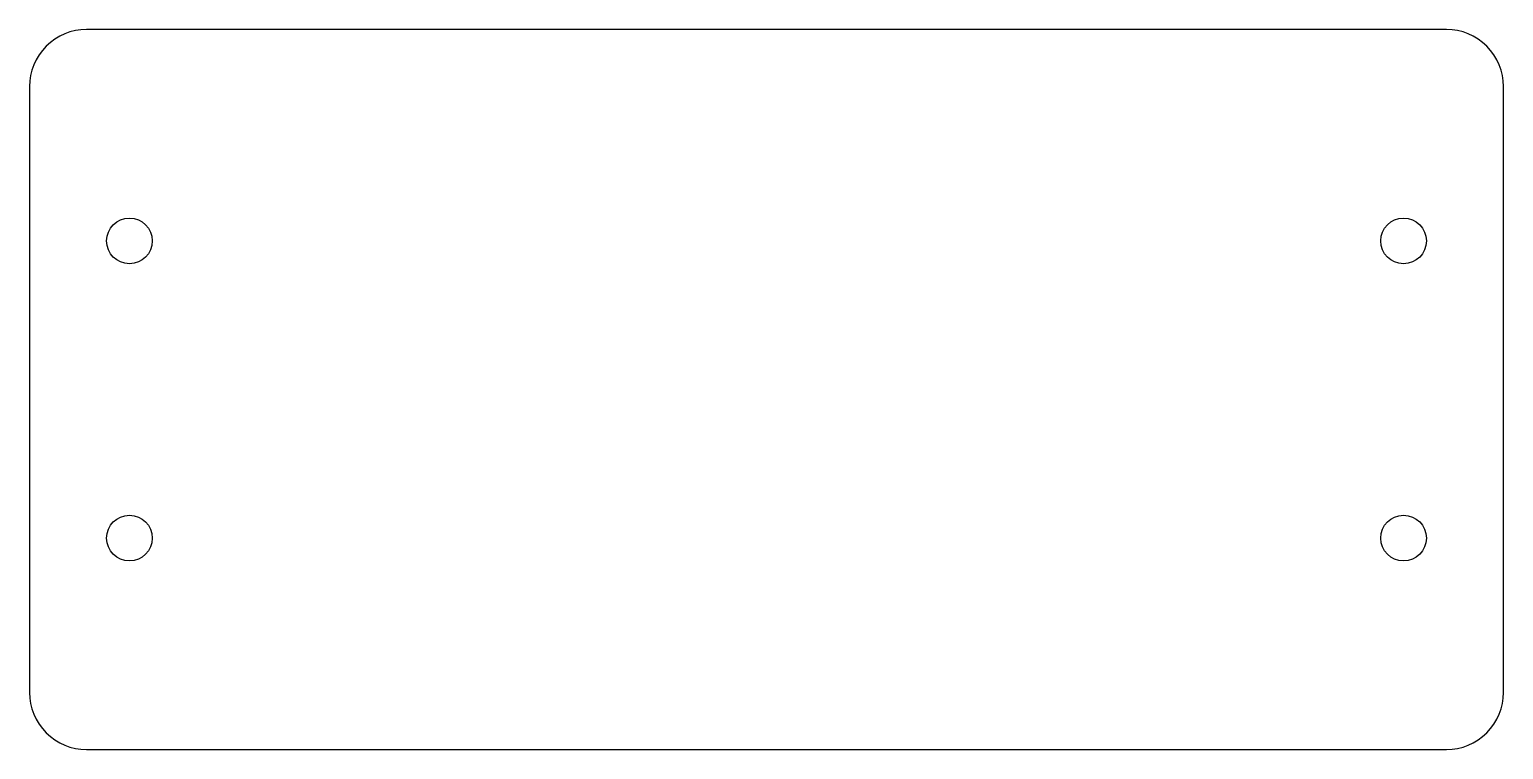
# Model space of a CAD drawing. Header units: millimetres. Extents: x 0 to 129, y 0 to 63.
import ezdxf

# ---------------------------------------------------------------- set-up
doc = ezdxf.new("R2010")
doc.units = ezdxf.units.MM

msp = doc.modelspace()

# ---------------------------------------------------------------- linework, layer by layer
msp.add_lwpolyline([(5, 63, 0.414214), (0, 58), (0, 5, 0.414214), (5, 0), (124, 0, 0.414214), (129, 5), (129, 58, 0.414214), (124, 63)], format="xyb", close=True)
for centre in [(8.75, 44.5), (120.25, 44.5), (8.75, 18.5), (120.25, 18.5)]:
    msp.add_circle(centre, 2)

doc.saveas('drawing.dxf')
